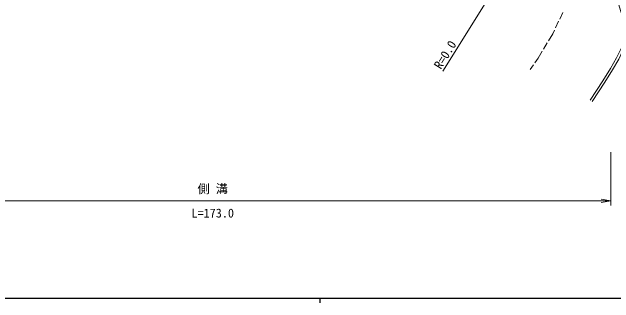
# Model space of a CAD drawing. Units: millimetres at full size, sheet at 1:1000; details may follow other scales. Extents: x 40000 to 680000, y 20000 to 380000.
# Drawn here: x 104750 to 228466, y 204000 to 263778 of the extents above; entities that cross this region are included whole.
import ezdxf
from ezdxf.enums import TextEntityAlignment as Align

# ---------------------------------------------------------------- set-up
doc = ezdxf.new("R2010")
doc.units = ezdxf.units.MM
doc.header["$LTSCALE"] = 1000
for name, color, linetype, lineweight in [('M-BGD', 7, 'Continuous', 13), ('M-STR-HTXT', 7, 'Continuous', 13), ('M-TTL-BAND', 7, 'Continuous', 25)]:
    doc.layers.add(name, color=color, linetype=linetype, lineweight=lineweight)
doc.styles.add('ＭＳ ゴシック', font='')
doc.styles.get('ＭＳ ゴシック').set_extended_font_data('MS Gothic')

# ---------------------------------------------------------------- blocks, each defined once
blk = doc.blocks.new('open_arrow')
at = {"color": 0, "linetype": 'Continuous', "lineweight": -2}
blk.add_lwpolyline([(7.5, 1.25), (0, 0), (7.5, -1.25)], dxfattribs=at)

msp = doc.modelspace()

# ---------------------------------------------------------------- linework, layer by layer
at = {"layer": 'M-BGD'}
for p, q in [((217313, 262327), (217956, 263682)), ((216455, 260520), (217099, 261875)), ((215891, 259332), (216241, 260068)), ((215025, 257894), (215891, 259332)), ((213993, 256181), (214767, 257466)), ((212869, 254315), (213735, 255753)), ((212202, 253360), (212869, 254315)), ((211249, 251994), (211916, 252950))]:
    msp.add_line(p, q, dxfattribs=at)
for points in [[(228084, 269785), (231200, 259631), (230263, 256989), (229005, 254350), (227741, 252145), (226191, 249635), (223594, 245684)], [(228562, 269932), (231727, 259619), (230726, 256797), (229448, 254117), (228171, 251890), (226613, 249366), (224011, 245409)]]:
    msp.add_lwpolyline(points, dxfattribs=at)
at = {"layer": 'M-STR-HTXT'}
for p, q in [((215727, 287603), (193313, 251601)), ((227824, 235000), (227824, 224000)), ((63903, 225000), (227824, 225000))]:
    msp.add_line(p, q, dxfattribs=at)
at = {"layer": 'M-TTL-BAND'}
for p, q in [((40000, 205000), (579000, 205000)), ((168000, 205000), (168000, 204000))]:
    msp.add_line(p, q, dxfattribs=at)

# ---------------------------------------------------------------- block references
at = {"layer": 'M-STR-HTXT', "xscale": 267, "yscale": 267, "rotation": 180}
msp.add_blockref('open_arrow', (227824, 225000), dxfattribs=at)

# ---------------------------------------------------------------- texts
at = {"layer": 'M-STR-HTXT', "style": 'ＭＳ ゴシック'}
msp.add_text('R=0.0', height=1833, rotation=58.094, dxfattribs=at).set_placement((193756, 255007), align=Align.MIDDLE_CENTER)
for s, p in [('側 溝', (146000, 226000)), ('L=173.0', (146000, 221000))]:
    msp.add_text(s, height=1833, dxfattribs=at).set_placement(p, align=Align.BOTTOM_CENTER)

doc.saveas('drawing.dxf')
